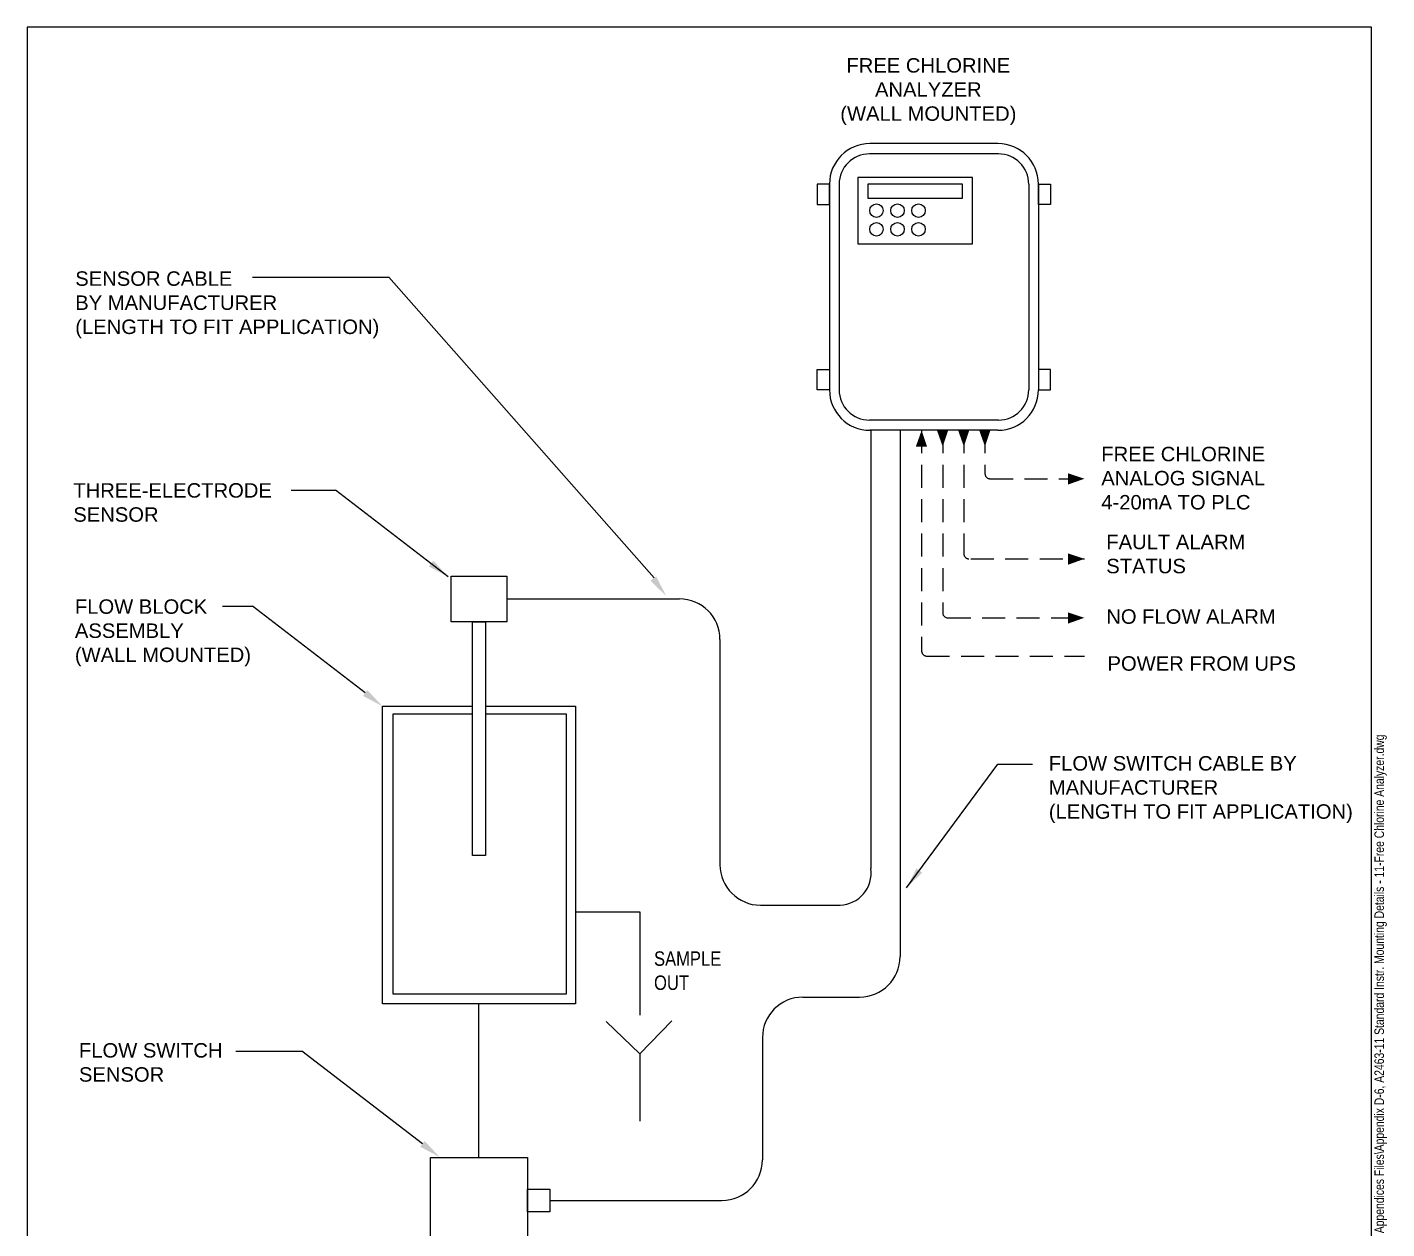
# Model space of a CAD drawing. Header units: millimetres. Extents: x 20 to 208, y 10 to 269.
# Drawn here: x 20 to 208.1, y 102.8 to 269 of the extents above; entities that cross this region are included whole.
import ezdxf

# ---------------------------------------------------------------- set-up
doc = ezdxf.new("R2010")
doc.units = ezdxf.units.MM
doc.header["$MEASUREMENT"] = 0
doc.linetypes.add('HIDDEN', pattern=[9.525, 6.35, -3.175])
doc.layers.get('0').update_dxf_attribs({"linetype": 'CONTINUOUS'})
for name, color, linetype in [('BBATXT', 7, 'CONTINUOUS'), ('C-B-TITLE', 7, 'CONTINUOUS'), ('G-ANNO-SYMB', 5, 'CONTINUOUS'), ('N-INST', 4, 'CONTINUOUS')]:
    doc.layers.add(name, color=color, linetype=linetype)
doc.layers.add('N-ANNO-TEXT', color=2, linetype='CONTINUOUS', lineweight=25)
doc.styles.add('_CGS_2-0_NARROWNOTES', font='ARIALN.TTF', dxfattribs={"height": 2})
doc.styles.add('_CGS_2-5_NOTES', font='arial.ttf', dxfattribs={"height": 2.5})
doc.styles.add('FILENAME', font='ARIALN.TTF', dxfattribs={"width": 0.95, "height": 2.5})
doc.styles.get("Standard").update_dxf_attribs({"font": 'simplex.shx'})
doc.dimstyles.get("Standard").update_dxf_attribs({"dimtxt": 1, "dimasz": 2.5, "dimexe": 1.5, "dimexo": 2, "dimgap": 1.75, "dimtad": 1, "dimdec": 4, "dimzin": 0, "dimdsep": 46, "dimtxsty": 'Standard', "dimblk": 'OBLIQUE', "dimcen": 2.5, "dimdle": 1.5, "dimclrd": 256, "dimclre": 256, "dimclrt": 256, "dimadec": 0, "dimazin": 0, "dimtfac": 1, "dimtdec": 4, "dimtofl": 0, "dimtmove": 0, "dimatfit": 3, "dimfxl": 1, "dimtolj": 1, "dimtzin": 0, "dimlwd": -1, "dimarcsym": 0})

# ---------------------------------------------------------------- blocks, each defined once
blk = doc.blocks.new('FILE NAME')
at = {"layer": 'C-B-TITLE', "insert": (360.99, 526.17), "char_height": 2.5, "attachment_point": 1, "style": 'FILENAME'}
blk.add_mtext('P:\\\\60318223\\\\500-Deliverables\\\\508-GIS-FIA-STD-CAD Final (Closeout) Issuance\\\\3 - SCIS Design Standards\\\\SCIS Design Standard Manual and Appendices Files\\\\Appendix D-6, A2463-11 Standard Instr. Mounting Details - 11-Free Chlorine Analyzer.dwg', dxfattribs=at)
blk = doc.blocks.new('_OBLIQUE')
at = {"color": 0, "linetype": 'ByBlock'}
blk.add_line((-0.5, -0.5), (0.5, 0.5), dxfattribs=at)

msp = doc.modelspace()

# ---------------------------------------------------------------- linework, layer by layer
at = {"layer": 'G-ANNO-SYMB'}
for p, q in [((20, 269), (20, 10)), ((206, 269), (20, 269)), ((206, 10), (206, 269))]:
    msp.add_line(p, q, dxfattribs=at)
at = {"layer": 'N-ANNO-TEXT'}
for p, q in [((51.17, 234.42), (70.03, 234.42)), ((106.76, 192.83), (70.03, 234.42)), ((56.53, 204.97), (62.67, 204.97)), ((78.26, 192.98), (62.67, 204.97)), ((47.01, 188.9), (51.18, 188.9)), ((66.77, 176.91), (51.18, 188.9)), ((48.86, 127.36), (58.02, 127.36)), ((74.69, 114.54), (58.02, 127.36))]:
    msp.add_line(p, q, dxfattribs=at)
for points in [[(76.19, 195.21), (78.26, 192.98), (75.58, 194.41)], [(107.03, 193.03), (108.41, 190.32), (106.23, 192.44)], [(67.07, 177.31), (69.15, 175.08), (66.46, 176.51)], [(74.99, 114.94), (77.07, 112.71), (74.38, 114.15)]]:
    msp.add_solid(points, dxfattribs=at)
at = {"layer": 'N-INST'}
for p, q in [((154.31, 252.9), (136.6, 252.9)), ((154.38, 251.48), (136.54, 251.48)), ((131, 247.3), (131, 218.84)), ((132.34, 247.28), (132.34, 218.86)), ((158.58, 247.28), (158.58, 218.86)), ((159.91, 247.3), (159.91, 218.84)), ((154.38, 214.66), (136.54, 214.66)), ((154.31, 213.24), (136.6, 213.24)), ((136.73, 213.24), (136.73, 152.61)), ((140.77, 213.24), (140.77, 140.44)), ((86.38, 189.92), (110.25, 189.92)), ((115.85, 184.32), (115.85, 153.16)), ((121.45, 147.56), (132.46, 147.56)), ((95.87, 146.66), (104.76, 146.66)), ((104.76, 146.66), (104.76, 132.34)), ((82.51, 112.68), (82.51, 133.9)), ((127.33, 134.84), (135.17, 134.84)), ((100.11, 131.48), (104.76, 127)), ((104.76, 127), (109.17, 131.57)), ((121.73, 129.24), (121.73, 112.32)), ((104.76, 127), (104.76, 117.69)), ((92.29, 106.72), (116.13, 106.72))]:
    msp.add_line(p, q, dxfattribs=at)
at = {"layer": 'N-INST', "linetype": 'HIDDEN', "ltscale": 0.5}
for p, q in [((143.75, 213.24), (143.75, 182.72)), ((146.67, 213.24), (146.67, 188.01)), ((149.6, 213.24), (149.6, 196.16)), ((152.52, 213.24), (152.52, 207.24)), ((153.22, 206.54), (166.27, 206.54)), ((150.57, 195.46), (166.27, 195.46)), ((147.37, 187.31), (166.27, 187.31)), ((144.45, 182.02), (166.27, 182.02))]:
    msp.add_line(p, q, dxfattribs=at)
at = {"layer": 'N-INST'}
for points in [[(131, 247.3), (129.32, 247.3), (129.32, 244.49), (131, 244.49)], [(150.78, 248.23), (134.93, 248.23), (134.93, 239.03), (150.78, 239.03)], [(149.39, 247.3), (136.32, 247.3), (136.32, 245.35), (149.39, 245.35)], [(159.91, 247.3), (161.59, 247.3), (161.59, 244.49), (159.91, 244.49)], [(131, 218.84), (129.32, 218.84), (129.32, 221.65), (131, 221.65)], [(159.91, 218.84), (161.59, 218.84), (161.59, 221.65), (159.91, 221.65)], [(78.65, 193.08), (86.38, 193.08), (86.38, 186.77), (78.65, 186.77)], [(81.6, 186.77), (83.43, 186.77), (83.43, 154.41), (81.6, 154.41)], [(75.82, 112.68), (89.2, 112.68), (89.2, 100.46), (75.82, 100.46)], [(89.2, 108.3), (92.29, 108.3), (92.29, 105.14), (89.2, 105.14)]]:
    msp.add_lwpolyline(points, close=True, dxfattribs=at)
for points in [[(83.43, 175.08), (95.87, 175.08), (95.87, 133.9), (69.15, 133.9), (69.15, 175.08), (81.6, 175.08)], [(83.43, 174.03), (94.55, 174.03), (94.55, 135.23), (70.63, 135.23), (70.63, 174.03), (81.6, 174.03)]]:
    msp.add_lwpolyline(points, dxfattribs=at)
for centre in [(137.5, 243.63), (140.41, 243.63), (143.32, 243.63), (137.5, 241.05), (140.41, 241.05), (143.32, 241.05)]:
    msp.add_circle(centre, 0.931, dxfattribs=at)
for centre, radius, start, end in [((136.6, 247.3), 5.6, 90, 180), ((154.31, 247.3), 5.6, 0, 90), ((136.54, 247.28), 4.2, 90, 180), ((154.38, 247.28), 4.2, 0, 90), ((136.6, 218.84), 5.6, 180, 270), ((136.54, 218.86), 4.2, 180, 270), ((154.31, 218.84), 5.6, 270, 0), ((154.38, 218.86), 4.2, 270, 0), ((110.25, 184.32), 5.6, 0, 90), ((121.45, 153.16), 5.6, 180, 270), ((132.33, 152), 4.44, 271.6513, 7.9022), ((135.17, 140.44), 5.6, 270, 0), ((127.33, 129.24), 5.6, 90, 180), ((116.13, 112.32), 5.6, 270, 0)]:
    msp.add_arc(centre, radius, start, end, dxfattribs=at)
at = {"layer": 'N-INST', "linetype": 'HIDDEN', "ltscale": 0.5}
for centre in [(153.22, 207.24), (150.3, 196.16), (147.37, 188.01), (144.45, 182.72)]:
    msp.add_arc(centre, 0.7, 180, 270, dxfattribs=at)
at = {"layer": 'N-INST'}
for points in [[(142.95, 210.98), (143.75, 213.24), (144.5, 210.98)], [(145.87, 213.24), (146.67, 210.98), (147.42, 213.24)], [(148.8, 213.24), (149.6, 210.98), (150.35, 213.24)], [(151.72, 213.24), (152.52, 210.98), (153.27, 213.24)], [(164.01, 205.74), (166.27, 206.54), (164.01, 207.29)], [(164.01, 194.65), (166.27, 195.46), (164.01, 196.21)], [(164.01, 186.51), (166.27, 187.31), (164.01, 188.06)]]:
    msp.add_solid(points, dxfattribs=at)

# ---------------------------------------------------------------- block references
at = {"layer": 'BBATXT', "xscale": 0.7273500000000013, "yscale": 0.5273499999999984, "zscale": 0.6273500000000001, "rotation": 90}
msp.add_blockref('FILE NAME', (483.88, -252.4), dxfattribs=at)

# ---------------------------------------------------------------- texts
at = {"layer": 'N-ANNO-TEXT', "char_height": 2}
for s, insert, width, attachment_point, style in [('FREE CHLORINE\\PANALYZER\\P(WALL MOUNTED)', (144.68, 264.72), 45.8343, 2, '_CGS_2-5_NOTES'), ('SENSOR CABLE\\PBY MANUFACTURER\\P(LENGTH TO FIT APPLICATION)', (26.65, 235.23), 63.465, 1, '_CGS_2-5_NOTES'), ('FREE CHLORINE\\PANALOG SIGNAL\\P4-20mA TO PLC', (168.61, 210.96), 45.8343, 1, '_CGS_2-5_NOTES'), ('THREE-ELECTRODE\\PSENSOR', (26.38, 205.93), 63.465, 1, '_CGS_2-5_NOTES'), ('FAULT ALARM\\PSTATUS', (169.3, 198.8), 45.8343, 1, '_CGS_2-5_NOTES'), ('FLOW BLOCK\\PASSEMBLY\\P(WALL MOUNTED)', (26.6, 189.86), 63.465, 1, '_CGS_2-5_NOTES'), ('NO FLOW ALARM', (169.3, 188.48), 45.8343, 1, '_CGS_2-5_NOTES'), ('POWER FROM UPS', (169.47, 181.99), 45.8343, 1, '_CGS_2-5_NOTES'), ('FLOW SWITCH CABLE BY MANUFACTURER \\P(LENGTH TO FIT APPLICATION)', (161.35, 168.18), 42.7885, 1, '_CGS_2-5_NOTES'), ('SAMPLE\\POUT', (106.73, 138.49), 68.6519, 4, '_CGS_2-0_NARROWNOTES'), ('FLOW SWITCH\\PSENSOR', (27.16, 128.48), 63.465, 1, '_CGS_2-5_NOTES')]:
    msp.add_mtext(s, dxfattribs=dict(at, insert=insert, width=width, attachment_point=attachment_point, style=style))

# ---------------------------------------------------------------- leaders
at = {"layer": 'N-ANNO-TEXT'}
msp.add_leader([(141.65, 149.94), (154.3, 167.05), (159.08, 167.05)], dimstyle='Standard', override={"dimasz": 3, "dimgap": 0.09, "dimtad": 0}, dxfattribs=at)

doc.saveas('drawing.dxf')
